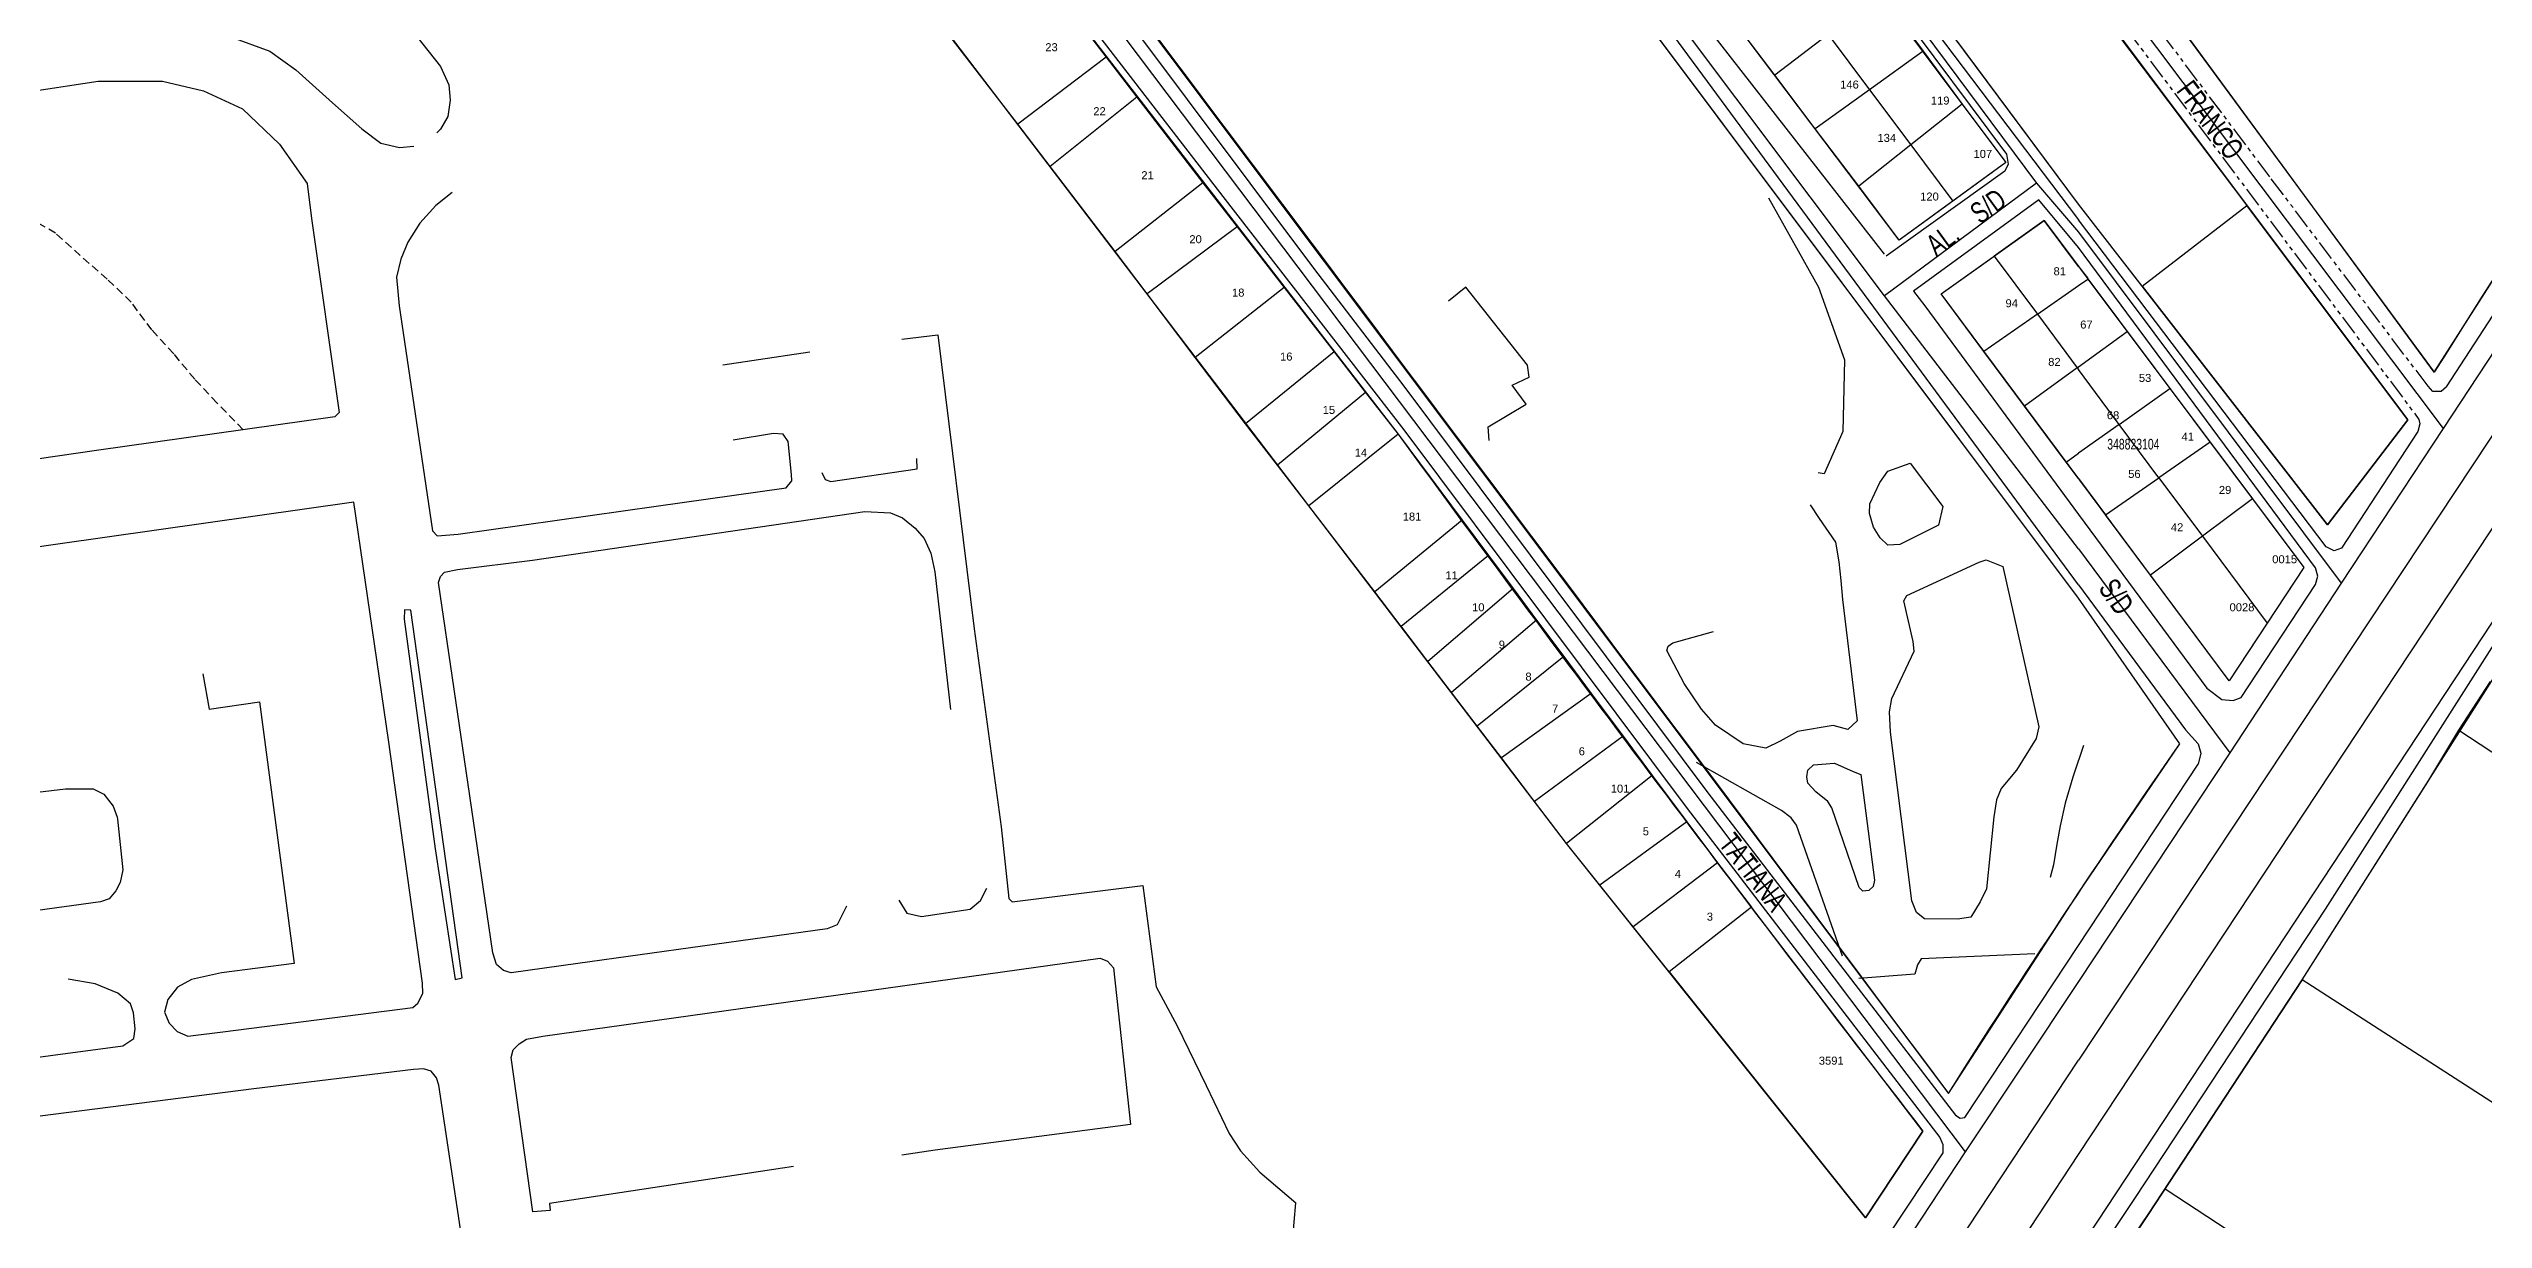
# Model space of a CAD drawing. Extents: x 203640 to 206998, y 4842129 to 4844379.
# Drawn here: x 205415.6 to 205872, y 4842911.5 to 4843130.9 of the extents above; entities that cross this region are included whole.
import ezdxf
from ezdxf.enums import TextEntityAlignment as Align

# ---------------------------------------------------------------- set-up
doc = ezdxf.new("R2010")
doc.units = 0
doc.header["$LTSCALE"] = 1.5
doc.header["$MEASUREMENT"] = 0
for name, pattern in [('HIDDENX2', [0.75, 0.5, -0.25]), ('PHANTOMX2', [5, 2.5, -0.5, 0.5, -0.5, 0.5, -0.5]), ('TRACO_15', [3, 2, -1])]:
    doc.linetypes.add(name, pattern=pattern)
for name, color, linetype in [('CD-MALHA-LOTES', 40, 'CONTINUOUS'), ('CD_TXT_QUADRA', 7, 'CONTINUOUS'), ('RU-QUADRAS', 210, 'CONTINUOUS'), ('SV-CAMINHO-TRILHA', 1, 'HIDDENX2'), ('SV-EIXO-RUA-N-PAV', 6, 'CONTINUOUS'), ('SV-EIXO-RUA-PAV', 20, 'CONTINUOUS'), ('SV-RUA-NAO-PAV-S-GUIA-C-GUIA', 7, 'PHANTOMX2'), ('SV-RUA-PAVIM-S-GUIA-C-GUIA', 7, 'CONTINUOUS'), ('SV-TXT-RUA-N-PAV-S-GUIA-C-GUIA', 7, 'CONTINUOUS'), ('SV-TXT-RUA-PAV-S-GUIA-C-GUIA', 7, 'CONTINUOUS'), ('Th_NmrPorta', 1, 'CONTINUOUS')]:
    doc.layers.add(name, color=color, linetype=linetype)
doc.styles.add('ARIAL', font='ARIAL.TTF')
doc.styles.get("Standard").update_dxf_attribs({"font": 'ARIAL.TTF'})

msp = doc.modelspace()

# ---------------------------------------------------------------- linework, layer by layer
at = {"layer": 'CD-MALHA-LOTES'}
for points in [[(205596.3, 4843168.97), (205771.71, 4842935.06), (205796.11, 4842972.64), (205815.07, 4843000.57), (205796.12, 4843027.89), (205660.83, 4843208.45)], [(205793.89, 4843146.38), (205796.12, 4843143.41), (205827.63, 4843101.53)], [(205808.06, 4843086.37), (205796.12, 4843101.77), (205773.39, 4843132.3)], [(205808.06, 4843086.37), (205842.75, 4843041.64), (205857.86, 4843061.36), (205827.63, 4843101.53)], [(205808.06, 4843086.37), (205827.63, 4843101.53)]]:
    msp.add_lwpolyline(points, dxfattribs=at)
at = {"layer": 'CD-MALHA-LOTES', "linetype": 'Continuous'}
for points in [[(205796.12, 4843160.93), (205862.79, 4843070.25)], [(205601.56, 4843145.31), (205613.81, 4843129.36)], [(205759.1, 4843141.05), (205766.97, 4843130.45)], [(205739.15, 4843125.98), (205731.27, 4843136.41)], [(205597.24, 4843116.75), (205585.05, 4843132.66)], [(205749.2, 4843133.57), (205739.15, 4843125.98)], [(205749.2, 4843133.57), (205756.93, 4843123.23)], [(205766.97, 4843130.45), (205756.93, 4843123.23)], [(205766.97, 4843130.45), (205774.32, 4843120.54)], [(205613.81, 4843129.36), (205597.24, 4843116.75)], [(205613.81, 4843129.36), (205619.58, 4843121.84)], [(205746.75, 4843115.91), (205739.15, 4843125.98)], [(205619.58, 4843121.84), (205603.32, 4843108.82)], [(205619.58, 4843121.84), (205631.97, 4843105.8)], [(205756.93, 4843123.23), (205746.75, 4843115.91)], [(205756.93, 4843123.23), (205764.66, 4843112.87)], [(205603.32, 4843108.82), (205597.24, 4843116.75)], [(205774.32, 4843120.54), (205764.66, 4843112.87)], [(205774.32, 4843120.54), (205782.46, 4843109.57)], [(205754.9, 4843105.12), (205746.75, 4843115.91)], [(205764.66, 4843112.87), (205754.9, 4843105.12)], [(205764.66, 4843112.87), (205772.52, 4843102.34)], [(205615.54, 4843092.88), (205603.32, 4843108.82)], [(205782.46, 4843109.57), (205772.52, 4843102.34)], [(205631.97, 4843105.8), (205615.54, 4843092.88)], [(205631.97, 4843105.8), (205638.4, 4843097.51)], [(205762.5, 4843095.05), (205754.9, 4843105.12)], [(205862.79, 4843070.25), (205885.62, 4843106.03)], [(205772.52, 4843102.34), (205762.5, 4843095.05)], [(205789.68, 4843098.71), (205780.3, 4843092.04)], [(205796.12, 4843090.1), (205789.68, 4843098.71)], [(205638.4, 4843097.51), (205621.52, 4843084.98)], [(205638.4, 4843097.51), (205647.19, 4843086.18)], [(205621.52, 4843084.98), (205615.54, 4843092.88)], [(205770.34, 4843084.96), (205780.3, 4843092.04)], [(205780.3, 4843092.04), (205788.41, 4843081.13)], [(205796.12, 4843090.1), (205797.82, 4843087.95)], [(205630.49, 4843073.05), (205621.52, 4843084.98)], [(205647.19, 4843086.18), (205630.49, 4843073.05)], [(205647.19, 4843086.18), (205656.57, 4843074.08)], [(205778.38, 4843074.15), (205770.34, 4843084.96)], [(205788.41, 4843081.13), (205796.11, 4843086.5)], [(205796.11, 4843086.5), (205797.88, 4843087.74)], [(205797.82, 4843087.95), (205797.88, 4843087.74)], [(205797.88, 4843087.74), (205805.23, 4843077.92)], [(205788.41, 4843081.13), (205778.38, 4843074.15)], [(205788.41, 4843081.13), (205795.86, 4843071.1)], [(205796.12, 4843071.29), (205805.23, 4843077.92)], [(205805.23, 4843077.92), (205813.23, 4843067.22)], [(205639.96, 4843060.61), (205630.49, 4843073.05)], [(205656.57, 4843074.08), (205639.96, 4843060.61)], [(205656.57, 4843074.08), (205662.47, 4843066.48)], [(205785.99, 4843063.92), (205778.38, 4843074.15)], [(205795.86, 4843071.1), (205785.99, 4843063.92)], [(205795.86, 4843071.1), (205796.12, 4843071.29)], [(205795.86, 4843071.1), (205796.12, 4843070.75)], [(205803.75, 4843060.48), (205796.12, 4843070.75)], [(205662.47, 4843066.48), (205645.95, 4843052.82)], [(205662.47, 4843066.48), (205668.55, 4843058.64)], [(205803.75, 4843060.48), (205813.23, 4843067.22)], [(205813.23, 4843067.22), (205820.77, 4843057.13)], [(205793.81, 4843053.42), (205785.99, 4843063.92)], [(205645.95, 4843052.82), (205639.96, 4843060.61)], [(205668.55, 4843058.64), (205651.8, 4843045.2)], [(205668.55, 4843058.64), (205680.59, 4843042.54)], [(205803.75, 4843060.48), (205796.12, 4843055.06)], [(205811.18, 4843050.47), (205803.75, 4843060.48)], [(205820.77, 4843057.13), (205811.18, 4843050.47)], [(205820.77, 4843057.13), (205828.72, 4843046.51)], [(205651.8, 4843045.2), (205645.95, 4843052.82)], [(205793.81, 4843053.42), (205796.12, 4843055.06)], [(205796.12, 4843050.32), (205793.81, 4843053.42)], [(205796.12, 4843050.32), (205801.17, 4843043.52)], [(205801.17, 4843043.52), (205811.18, 4843050.47)], [(205811.18, 4843050.47), (205819.33, 4843039.5)], [(205664.19, 4843029.08), (205651.8, 4843045.2)], [(205809.58, 4843032.22), (205801.17, 4843043.52)], [(205828.72, 4843046.51), (205819.33, 4843039.5)], [(205828.72, 4843046.51), (205838.34, 4843033.64)], [(205680.59, 4843042.54), (205664.19, 4843029.08)], [(205680.59, 4843042.54), (205685.5, 4843035.93)], [(205819.33, 4843039.5), (205809.58, 4843032.22)], [(205819.33, 4843039.5), (205831.45, 4843023.19)], [(205685.5, 4843035.93), (205669.16, 4843022.62)], [(205685.5, 4843035.93), (205690.12, 4843029.72)], [(205690.12, 4843029.72), (205674.15, 4843016.06)], [(205690.12, 4843029.72), (205694.53, 4843023.81)], [(205824.32, 4843012.4), (205809.58, 4843032.22)], [(205838.34, 4843033.64), (205831.45, 4843023.19)], [(205669.16, 4843022.62), (205664.19, 4843029.08)], [(205669.25, 4843022.5), (205669.16, 4843022.62)], [(205674.15, 4843016.06), (205669.25, 4843022.5)], [(205694.53, 4843023.81), (205678.59, 4843010.22)], [(205694.53, 4843023.81), (205699.64, 4843016.95)], [(205831.45, 4843023.19), (205824.32, 4843012.4)], [(205678.59, 4843010.22), (205674.15, 4843016.06)], [(205699.64, 4843016.95), (205683.4, 4843003.9)], [(205699.64, 4843016.95), (205704.76, 4843010.06)], [(205867.42, 4843003.18), (205873.35, 4843012.27)], [(205683.4, 4843003.9), (205678.59, 4843010.22)], [(205704.76, 4843010.06), (205687.91, 4842997.96)], [(205704.76, 4843010.06), (205710.76, 4843002.01)], [(205687.91, 4842997.96), (205683.4, 4843003.9)], [(205861.58, 4842993.46), (205867.42, 4843003.18)], [(205867.42, 4843003.18), (205885.78, 4842991.07)], [(205694.13, 4842989.78), (205687.91, 4842997.96)], [(205710.76, 4843002.01), (205694.13, 4842989.78)], [(205710.76, 4843002.01), (205716.2, 4842994.69)], [(205716.2, 4842994.69), (205700.1, 4842981.93)], [(205716.2, 4842994.69), (205722.68, 4842985.99)], [(205838.05, 4842956.36), (205861.58, 4842993.46)], [(205700.1, 4842981.93), (205694.13, 4842989.78)], [(205722.68, 4842985.99), (205706.35, 4842974.1)], [(205722.68, 4842985.99), (205728.44, 4842978.26)], [(205706.35, 4842974.1), (205700.1, 4842981.93)], [(205728.44, 4842978.26), (205712.59, 4842966.29)], [(205728.44, 4842978.26), (205734.78, 4842969.98)], [(205712.59, 4842966.29), (205706.35, 4842974.1)], [(205719.34, 4842957.84), (205712.59, 4842966.29)], [(205734.78, 4842969.98), (205719.34, 4842957.84)], [(205766.92, 4842928.01), (205734.78, 4842969.98)], [(205719.34, 4842957.84), (205753.92, 4842914.53)], [(205838.05, 4842956.36), (205809.19, 4842912.37)], [(205890.67, 4842922.39), (205838.05, 4842956.36)], [(205756.15, 4842911.74), (205766.92, 4842928.01)], [(205753.92, 4842914.53), (205756.15, 4842911.74)], [(205809.19, 4842912.37), (205796.11, 4842892.78)]]:
    msp.add_lwpolyline(points, dxfattribs=at)
at = {"layer": 'RU-QUADRAS', "color": 6, "linetype": 'Continuous'}
for points in [[(205176.97, 4843665.19), (205196.38, 4843677.71), (205324.15, 4843511.53), (205373.53, 4843448.34), (205409.57, 4843401.3), (205433.2, 4843368.38, -0.017424), (205468.72, 4843320.74, -0.003368), (205589.32, 4843161.26), (205668.55, 4843058.64, 0.006585), (205766.92, 4842928.01), (205756.15, 4842911.74), (205700.1, 4842981.93), (205409.59, 4843362.72), (205270.19, 4843543.79), (205220.86, 4843608.89)], [(205771.71, 4842935.06, -0.010257), (205815.07, 4843000.57), (205796.12, 4843027.89), (205552.55, 4843352.97, -0.011621), (205464.21, 4843466.32, 0.199632), (205455.06, 4843465.65), (205451.37, 4843462.76), (205419.58, 4843403.18, -0.001531)]]:
    msp.add_lwpolyline(points, format="xyb", close=True, dxfattribs=at)
for points in [[(205566.62, 4843562.31), (205659.27, 4843441.13), (205700.69, 4843385.59), (205722.84, 4843352.97), (205787, 4843267.56), (205797.38, 4843252.19), (205834.23, 4843279.64), (205921.92, 4843160.37, 0.010499), (205862.79, 4843070.25), (205747.96, 4843226.73), (205697.32, 4843293.65, -0.012158), (205655.28, 4843352.97), (205570.25, 4843469.26), (205555.04, 4843487.79), (205515.18, 4843540.76), (205505.11, 4843533.37), (205502.52, 4843537.28), (205492.84, 4843530.07), (205491.02, 4843532.63), (205450.49, 4843500.51, 0.010198), (205401.92, 4843562.55)], [(205666.07, 4842697.8, -0.003063), (205809.19, 4842912.37), (205838.05, 4842956.36), (205879.36, 4843021.5), (205940.04, 4842982.4), (206126.71, 4842858.56)]]:
    msp.add_lwpolyline(points, format="xyb", dxfattribs=at)
for points in [[(205665.11, 4843277.78), (205685.41, 4843291.12), (205857.86, 4843061.36), (205842.75, 4843041.64), (205796.12, 4843101.77)], [(205698.91, 4843179.27), (205719.95, 4843193.14), (205782.46, 4843109.57), (205762.5, 4843095.05)], [(205770.34, 4843084.96), (205789.68, 4843098.71), (205838.34, 4843033.64), (205824.32, 4843012.4)]]:
    msp.add_lwpolyline(points, close=True, dxfattribs=at)
at = {"layer": 'SV-CAMINHO-TRILHA', "linetype": 'TRACO_15', "ltscale": 0.5}
msp.add_lwpolyline([(205452.04, 4843059.49), (205447.17, 4843064.49), (205442.97, 4843068.95), (205439.03, 4843073.72), (205434.95, 4843078.19), (205431.06, 4843083.41), (205426.55, 4843087.72), (205421.51, 4843092.12), (205416.9, 4843096.33), (205411.66, 4843099.34), (205406.71, 4843103.31), (205401.7, 4843107.4), (205396.75, 4843111.64), (205392.28, 4843115.68), (205389.55, 4843118.26), (205387.78, 4843119.88)], dxfattribs=at)
at = {"layer": 'SV-EIXO-RUA-N-PAV'}
msp.add_lwpolyline([(205796.12, 4843150.64), (205864.44, 4843059.71)], dxfattribs=at)
at = {"layer": 'SV-EIXO-RUA-PAV'}
for points in [[(205450.73, 4843352.98), (205475.35, 4843321.57), (205587.2, 4843172.93), (205774.83, 4842924.09)], [(205796.12, 4843037.13), (205759.74, 4843084.57), (205690.27, 4843177.2), (205657.93, 4843219.92), (205602.09, 4843294.77), (205558.43, 4843352.97)], [(205603.55, 4843352.97), (205630.73, 4843316.49), (205660.57, 4843276.56), (205719.69, 4843197.2), (205737.4, 4843174.03), (205788.23, 4843105.73), (205796.12, 4843096.55)], [(206057.35, 4843352.97), (205929.7, 4843158.92), (205864.44, 4843059.71), (205845.37, 4843030.71), (205824.45, 4842998.91), (205796.11, 4842956.02)], [(206068.74, 4843352.97), (205796.11, 4842941.27)], [(205796.11, 4842923.58), (206079.93, 4843352.97)], [(205796.11, 4842905.6), (205877.23, 4843028.7), (206090.93, 4843352.97)], [(205788.23, 4843105.73), (205759.74, 4843084.57)], [(205796.12, 4843096.55), (205845.37, 4843030.71)], [(205796.12, 4843037.13), (205824.45, 4842998.91)], [(205796.11, 4842956.02), (205774.83, 4842924.09), (205613.84, 4842679.47), (205588.6, 4842641.18), (205581.42, 4842630.28), (205533.04, 4842556.74), (205480.99, 4842478.51), (205422.2, 4842389.31), (205362.94, 4842298.85), (205297.53, 4842201.16)], [(205308.65, 4842201.16), (205379.25, 4842309.51), (205428.16, 4842384.92), (205485.23, 4842470.99), (205542.13, 4842557.05), (205594.97, 4842636.54), (205796.11, 4842941.27)], [(205440.87, 4842386.51), (205446.58, 4842395.27), (205480.66, 4842445.04), (205524.34, 4842512.77), (205578.74, 4842595.07), (205603.28, 4842630.74), (205629.46, 4842670.56), (205647.88, 4842698.19), (205796.11, 4842923.58)]]:
    msp.add_lwpolyline(points, dxfattribs=at)
at = {"layer": 'SV-RUA-NAO-PAV-S-GUIA-C-GUIA'}
for points in [[(205865.11, 4843067.54), (205864.11, 4843066.64), (205862.51, 4843066.64), (205861.64, 4843067.63), (205831.95, 4843106.92), (205796.12, 4843154.62)], [(205796.12, 4843146.6), (205859.93, 4843061.41)]]:
    msp.add_lwpolyline(points, dxfattribs=at)
at = {"layer": 'SV-RUA-PAVIM-S-GUIA-C-GUIA'}
for points in [[(205446.66, 4843352.98), (205465.08, 4843329.15), (205494.7, 4843290.97), (205559.94, 4843202.45), (205597.14, 4843153.23), (205635.73, 4843103.18), (205669.61, 4843059.45), (205722.74, 4842988.48), (205770.12, 4842926.78), (205770.68, 4842925.48), (205770.68, 4842923.94), (205712.4, 4842835.92)], [(205686.25, 4843292.62), (205663.06, 4843276.63), (205721.13, 4843197.97), (205722.86, 4843195.63), (205796.12, 4843098.85)], [(205796.12, 4843030.4), (205719.4, 4843134.5), (205679.08, 4843187.04), (205661.11, 4843211.13), (205657.6, 4843215.59), (205643.69, 4843206.1), (205645.2, 4843203.59), (205630.39, 4843193.3), (205628.64, 4843195.56), (205591.82, 4843171.34), (205617.09, 4843137.34), (205652.7, 4843089.78), (205669.64, 4843067.68), (205726.63, 4842991.42), (205773.03, 4842930.99), (205773.9, 4842930.43), (205774.82, 4842930.56), (205796.11, 4842962.8)], [(205759.71, 4843092.43), (205693.98, 4843176.71), (205719.26, 4843193.91), (205720.05, 4843194.24), (205721.29, 4843193.35), (205782.59, 4843111.13), (205782.93, 4843109.29), (205782.31, 4843107.93), (205760.03, 4843092.03)], [(205444.78, 4843160.22), (205449.54, 4843154.62), (205460.91, 4843163.36), (205475.8, 4843144.37), (205489.03, 4843127.57), (205490.6, 4843124.13), (205490.84, 4843121.27), (205490.4, 4843118.21), (205489.04, 4843115.86), (205488.37, 4843115.12)], [(205418.94, 4843136.27), (205390.14, 4843132.95), (205390.68, 4843130.17), (205411.02, 4843132.53), (205419.8, 4843133.55), (205431.26, 4843134.68), (205441.92, 4843134.57), (205449.89, 4843133.09), (205457.08, 4843130.46), (205461.93, 4843126.97), (205468.81, 4843120.79), (205474.3, 4843115.88), (205477.88, 4843113.2), (205481.34, 4843112.4), (205484.04, 4843112.67)], [(205865.11, 4843067.54), (205900.75, 4843122.31), (205905.17, 4843129.28)], [(205369.04, 4843086.43), (205368.42, 4843093.6), (205375.24, 4843094.45), (205376.03, 4843087.7), (205383.18, 4843088.39), (205380.3, 4843118.9), (205387.78, 4843119.88), (205398.84, 4843120.99), (205412.56, 4843122.95), (205424.85, 4843124.83), (205436.93, 4843124.83), (205444.62, 4843123), (205451.95, 4843119.63), (205458.84, 4843113), (205464.07, 4843105.62), (205464.86, 4843099.09), (205470.04, 4843062.74), (205469.25, 4843061.93), (205424.55, 4843055.6), (205380.22, 4843049.17), (205379.38, 4843049.63), (205376.49, 4843073.88), (205383.03, 4843074.53), (205382.53, 4843080.09)], [(205491.22, 4843103.96), (205488.17, 4843101.54), (205485.17, 4843098.24), (205482.94, 4843094.66), (205481.61, 4843091.46), (205480.78, 4843088.11), (205481.3, 4843082.73), (205487.55, 4843040.53), (205488.44, 4843039.62), (205492.35, 4843039.88), (205529.49, 4843045.14), (205553.87, 4843048.57), (205554.89, 4843049.93), (205554.81, 4843051.07), (205554.19, 4843057.29), (205553.3, 4843058.63), (205551.46, 4843058.76), (205543.92, 4843057.55)], [(205738.01, 4843102.98), (205747.34, 4843086.19), (205752.23, 4843072.62), (205751.92, 4843059.18), (205748.41, 4843051.22), (205747.27, 4843051.39)], [(205796.12, 4843093.62), (205788.68, 4843102.61), (205765.16, 4843085.44), (205767.28, 4843082.72), (205796.11, 4843043.61)], [(205859.93, 4843061.41), (205860.09, 4843060.58), (205859.72, 4843059.15), (205845.38, 4843037.3), (205844.03, 4843036.81), (205842.53, 4843037.51), (205796.12, 4843098.83)], [(205826.6, 4843009.27), (205840.52, 4843030.45), (205840.96, 4843032), (205840.5, 4843033.58), (205796.12, 4843093.62)], [(205685.6, 4843057.45), (205685.46, 4843060.02), (205692.57, 4843064.27), (205689.91, 4843067.87), (205693.1, 4843069.36), (205692.8, 4843071.6), (205681.27, 4843086.19), (205678.03, 4843083.6)], [(205575.53, 4843076.49), (205582.3, 4843077.29), (205589.09, 4843022.18), (205594.12, 4842985.06), (205595.6, 4842971.6), (205596.23, 4842970.95), (205620.73, 4842974.02), (205623.18, 4842955.03), (205627.13, 4842947.74), (205632.59, 4842936.54), (205636.87, 4842927.57), (205639.04, 4842924.3), (205642.61, 4842920.28), (205649.41, 4842914.56)], [(205541.99, 4843071.66), (205558.26, 4843074.06)], [(205560.51, 4843051.49), (205561.18, 4843050.14), (205562.23, 4843049.76), (205578.41, 4843052.15), (205578.32, 4843054.12)], [(205444.52, 4843013.69), (205445.66, 4843007.07), (205455.11, 4843008.45), (205461.63, 4842959.4), (205447.96, 4842957.69), (205442.35, 4842956.41), (205439.76, 4842954.99), (205437.94, 4842952.66), (205437.28, 4842950.29), (205438.18, 4842948.25), (205439.66, 4842946.65), (205441.65, 4842945.77), (205448.26, 4842946.62), (205483.85, 4842951.15), (205484.81, 4842951.99), (205485.74, 4842953.8), (205485.65, 4842955.74), (205479.31, 4843001.35), (205472.81, 4843045.89), (205389.47, 4843034.12)], [(205565.13, 4842970.19), (205563.42, 4842966.65), (205561.51, 4842965.9), (205514.76, 4842959.44), (205502.26, 4842957.64), (205500.88, 4842958.13), (205499.56, 4842959.2), (205498.83, 4842961.42), (205494.55, 4842990.82), (205488.68, 4843030.84), (205489.06, 4843031.98), (205489.82, 4843032.75), (205492.26, 4843033.26), (205506.29, 4843035.05), (205568.56, 4843044.13), (205573.42, 4843043.93), (205575.65, 4843042.96), (205578.01, 4843041.03), (205579.69, 4843039.12), (205580.95, 4843036.36), (205581.68, 4843032.85), (205584.64, 4843007.05)], [(205745.82, 4843045.39), (205747.48, 4843042.86), (205750.52, 4843038.38), (205751.2, 4843034.73), (205751.53, 4843031.24), (205751.89, 4843027.67), (205754.63, 4843004.94), (205752.85, 4843003.26), (205750.12, 4843004.04), (205743.42, 4843002.91), (205740.15, 4843001.12), (205737.51, 4842999.8), (205733.27, 4843000.62), (205728.07, 4843004.11), (205725.44, 4843007.11), (205722.15, 4843011.88), (205718.94, 4843018.07), (205719.19, 4843018.93), (205720.05, 4843019.55), (205727.69, 4843021.68)], [(205796.12, 4843043.61), (205820.14, 4843011.02), (205822.95, 4843008.9), (205825.11, 4843008.71), (205826.6, 4843009.27)], [(205796.12, 4843030.4), (205816.13, 4843003.24), (205818.53, 4843000.58), (205819.02, 4842998.85), (205818.56, 4842996.78)], [(205796.11, 4842899.47), (205806.8, 4842915.52), (205842.43, 4842969.59), (205874.47, 4843020), (205876.7, 4843022.47), (205880.41, 4843023.09), (205883.38, 4843021.36), (205896.65, 4843012.27), (205941.49, 4842983.46), (206007.88, 4842939.34), (206073.5, 4842895.88), (206125.73, 4842861.43), (206131.03, 4842857.95), (206135.88, 4842862.56)], [(205797.03, 4843000.3), (205796.11, 4842997.5)], [(205751.85, 4842960.77), (205743.24, 4842985.32), (205742.23, 4842986.73), (205740.42, 4842988.1), (205724.51, 4842997.08)], [(205796.11, 4842997.51), (205795.07, 4842994.33), (205793.59, 4842989.46), (205792.67, 4842985.21), (205792.07, 4842981.78), (205791.44, 4842977.94), (205790.81, 4842975.51)], [(205796.11, 4842962.79), (205818.56, 4842996.78)], [(205574.99, 4842971.3), (205576.47, 4842968.85), (205579.21, 4842968.21), (205588.35, 4842969.62), (205590.27, 4842971.24), (205591.47, 4842973.55)], [(205787.94, 4842961.21), (205766.62, 4842960.26), (205765.92, 4842959.18), (205765.44, 4842957.4), (205754.94, 4842956.59)], [(205555.22, 4842921.34), (205509.5, 4842914.41), (205509.61, 4842913.09), (205506.36, 4842912.87), (205502.32, 4842941.81), (205502.64, 4842943.2), (205503.76, 4842944.35), (205505.14, 4842945.25), (205508.23, 4842945.81), (205612.72, 4842960.39), (205614.07, 4842959.83), (205615.2, 4842958.62), (205615.21, 4842958.62), (205618.36, 4842929.23), (205581.77, 4842924.44), (205575.52, 4842923.47)], [(205492.96, 4842908.33), (205488.75, 4842936.62), (205488.3, 4842937.99), (205487.27, 4842939.25), (205485.85, 4842939.69), (205483.98, 4842939.56), (205454.06, 4842935.94), (205416.46, 4842931.08), (205376.01, 4842925.89), (205375.21, 4842936.7), (205429.5, 4842943.96), (205431.53, 4842945.36), (205431.81, 4842947.17), (205431.47, 4842950.14), (205430.94, 4842951.87), (205428.56, 4842953.83), (205424.31, 4842955.58), (205419.27, 4842956.47)], [(205812.33, 4842917.16), (205837.79, 4842900.51), (205838.15, 4842900.32), (205838.55, 4842900.44), (205839.13, 4842900.86), (205842.62, 4842909.03)], [(205658.32, 4842837.7), (205654.32, 4842834.34), (205650.92, 4842833.39), (205651.14, 4842833.87), (205652.54, 4842834.72), (205653.6, 4842837.96), (205653.08, 4842841.69), (205651.03, 4842846.59), (205647.55, 4842851.68), (205643.02, 4842856.61), (205637.98, 4842860.47), (205632.99, 4842862.77), (205628.65, 4842863.47), (205629.72, 4842864.88), (205631.29, 4842866.1), (205633.14, 4842867.7), (205632.31, 4842890.75), (205628.54, 4842893.35), (205648.78, 4842907.29), (205649.41, 4842914.56)]]:
    msp.add_lwpolyline(points, dxfattribs=at)
for points in [[(205764.52, 4843053.2), (205770.67, 4843045.1), (205769.87, 4843041.61), (205762.63, 4843037.99), (205760.34, 4843037.84), (205758.93, 4843039.24), (205757.7, 4843041.24), (205756.93, 4843043.81), (205757, 4843045.62), (205758.83, 4843049.6), (205760.39, 4843051.72)], [(205781.91, 4843033.85), (205788.66, 4843003.78), (205788.16, 4843001.6), (205784.47, 4842995.68), (205781.62, 4842992.21), (205780.71, 4842990.11), (205780.2, 4842986.89), (205778.84, 4842973.4), (205777.65, 4842971), (205775.92, 4842968.07), (205773.44, 4842967.71), (205767.24, 4842967.8), (205765.74, 4842968.99), (205764.89, 4842971.16), (205760.87, 4843002.8), (205760.7, 4843006.6), (205761.14, 4843009.07), (205765.31, 4843017.97), (205765.13, 4843019.76), (205763.35, 4843027.4), (205763.95, 4843028.43), (205777.47, 4843034.66), (205778.8, 4843035.12)], [(205483.46, 4843025.67), (205482.27, 4843025.7), (205482.23, 4843023.98), (205488.06, 4842980.94), (205491.79, 4842956.44), (205493.12, 4842956.71)], [(205755.32, 4842994.85), (205757.83, 4842975.06), (205757.63, 4842973.85), (205756.81, 4842973.07), (205755.67, 4842972.97), (205754.99, 4842973.64), (205749.84, 4842988.6), (205749.09, 4842989.77), (205746.86, 4842991.58), (205745.39, 4842993.22), (205745.19, 4842994.42), (205745.39, 4842995.63), (205746.44, 4842996.67), (205750.38, 4842996.99), (205753.84, 4842995.44)], [(205428.5, 4842986.47), (205429.5, 4842976.98), (205429.02, 4842974.62), (205428.2, 4842973.01), (205426.94, 4842971.54), (205425.29, 4842970.95), (205411.67, 4842969.1), (205408.27, 4842969.01), (205406.13, 4842969.66), (205404.59, 4842970.79), (205403.39, 4842972.72), (205402.27, 4842976.46), (205401.6, 4842982.22), (205401.74, 4842985.1), (205402.41, 4842987.33), (205404.16, 4842989.2), (205407.17, 4842990.78), (205418.72, 4842992.17), (205423.91, 4842992.18), (205425.93, 4842991.13), (205427.7, 4842988.88), (205428.42, 4842986.83)]]:
    msp.add_lwpolyline(points, close=True, dxfattribs=at)

# ---------------------------------------------------------------- texts
at = {"layer": 'CD_TXT_QUADRA', "linetype": 'Continuous', "style": 'ARIAL', "width": 0.7}
msp.add_text('348823104', height=2, dxfattribs=at).set_placement((205801.49, 4843055.78))
at = {"layer": 'SV-TXT-RUA-N-PAV-S-GUIA-C-GUIA', "style": 'ARIAL', "width": 0.7}
msp.add_text('FRANCO', height=4, rotation=306.5893, dxfattribs=at).set_placement((205814.31, 4843123))
at = {"layer": 'SV-TXT-RUA-PAV-S-GUIA-C-GUIA', "style": 'ARIAL', "width": 0.7}
for s, rotation, p in [('AL.    S/D', 36, (205769.44, 4843091.88)), ('S/D', 305, (205799.71, 4843029.72)), ('TATIANA', 308, (205728.48, 4842981.82))]:
    msp.add_text(s, height=4, rotation=rotation, dxfattribs=at).set_placement(p)
at = {"layer": 'Th_NmrPorta', "color": 1}
for s, p in [('23', (205602.42, 4843131.2)), ('146', (205751.42, 4843124.2)), ('119', (205768.42, 4843121.2)), ('22', (205611.42, 4843119.2)), ('134', (205758.42, 4843114.2)), ('107', (205776.42, 4843111.2)), ('21', (205620.42, 4843107.2)), ('120', (205766.42, 4843103.2)), ('20', (205629.42, 4843095.2)), ('81', (205791.42, 4843089.2)), ('18', (205637.42, 4843085.2)), ('94', (205782.42, 4843083.2)), ('67', (205796.42, 4843079.2)), ('16', (205646.42, 4843073.2)), ('82', (205790.42, 4843072.2)), ('53', (205807.42, 4843069.2)), ('15', (205654.42, 4843063.2)), ('68', (205801.42, 4843062.2)), ('41', (205815.42, 4843058.2)), ('14', (205660.42, 4843055.2)), ('56', (205805.42, 4843051.2)), ('29', (205822.42, 4843048.2)), ('181', (205669.42, 4843043.2)), ('42', (205813.42, 4843041.2)), ('0015', (205832.42, 4843035.2)), ('11', (205677.42, 4843032.2)), ('10', (205682.42, 4843026.2)), ('0028', (205824.42, 4843026.2)), ('9', (205687.42, 4843019.2)), ('8', (205692.42, 4843013.2)), ('7', (205697.42, 4843007.2)), ('6', (205702.42, 4842999.2)), ('101', (205708.42, 4842992.2)), ('5', (205714.42, 4842984.2)), ('4', (205720.42, 4842976.2)), ('3', (205726.42, 4842968.2)), ('3591', (205747.42, 4842941.2))]:
    msp.add_text(s, height=1.5, dxfattribs=at).set_placement(p, align=Align.MIDDLE_LEFT)

doc.saveas('drawing.dxf')
